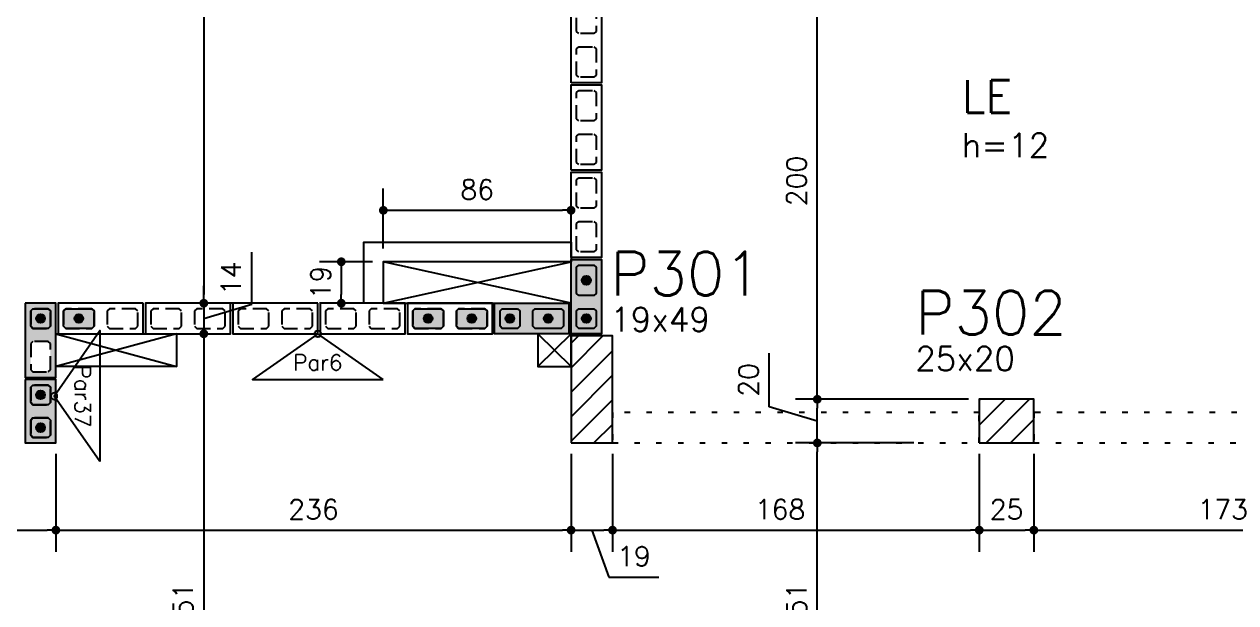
# Model space of a CAD drawing. Extents: x -14651 to 3496, y -7403 to -1290.
# Drawn here: x 1824 to 2379, y -6587 to -6322 of the extents above; entities that cross this region are included whole.
import ezdxf
from ezdxf.enums import TextEntityAlignment as Align

# ---------------------------------------------------------------- set-up
doc = ezdxf.new("R2010")
doc.units = 0
doc.header["$LTSCALE"] = 25
doc.linetypes.add('DASHED2', pattern=[0.375, 0.25, -0.125])
doc.linetypes.add('ESTILO_TQS_0002', pattern=[0.4, 0.1, -0.3])
for name, color, linetype in [('213', 252, 'Continuous'), ('241', 2, 'Continuous'), ('247', 50, 'Continuous'), ('248', 100, 'Continuous'), ('252', 1, 'Continuous'), ('ALVENARIA NÃO ESTRUTURAL', 242, 'Continuous'), ('Arranque', 14, 'Continuous'), ('COTA', 1, 'Continuous'), ('FERRO', 5, 'Continuous'), ('L-D', 2, 'Continuous'), ('L-N', 4, 'Continuous'), ('P-D', 2, 'Continuous'), ('P-S', 5, 'Continuous'), ('Pena_1', 1, 'Continuous'), ('Pena_2', 2, 'Continuous'), ('PIL-N', 4, 'Continuous'), ('PORTA', 3, 'ESTILO_TQS_0002')]:
    doc.layers.add(name, color=color, linetype=linetype)
doc.styles.add('COTA', font='romans.shx')
doc.styles.get("Standard").update_dxf_attribs({"font": 'romans.shx'})
doc.dimstyles.new('forma', dxfattribs={"dimscale": 5, "dimtxt": 1.8, "dimasz": 0.8, "dimexe": 2, "dimexo": 1, "dimgap": 1, "dimtad": 1, "dimdec": 1, "dimzin": 9, "dimtxsty": 'COTA', "dimblk1": 'DOT', "dimblk2": 'DOT', "dimsah": 1, "dimcen": 0, "dimdle": 1, "dimclrd": 256, "dimclre": 256, "dimclrt": 2, "dimadec": 0, "dimazin": 0, "dimtfac": 1, "dimtdec": 0, "dimtmove": 0, "dimatfit": 3, "dimfxl": 1, "dimtolj": 1, "dimtzin": 0, "dimarcsym": 0})

# ---------------------------------------------------------------- blocks, each defined once
blk = doc.blocks.new('P4015', base_point=(5842102.11612, -8124149.02973))
blk.add_lwpolyline([(5842082.61612, -8124156.02973), (5842121.61612, -8124156.02973), (5842121.61612, -8124142.02973), (5842082.61612, -8124142.02973), (5842082.61612, -8124156.02973)])
at = {"color": 1, "linetype": 'DASHED2'}
for points in [[(5842085.11612, -8124152.52973), (5842086.11612, -8124153.52973), (5842098.11612, -8124153.52973), (5842099.11612, -8124152.52973), (5842099.11612, -8124145.52973), (5842098.11612, -8124144.52973), (5842086.11612, -8124144.52973), (5842085.11612, -8124145.52973), (5842085.11612, -8124152.52973)], [(5842105.11612, -8124152.52973), (5842106.11612, -8124153.52973), (5842118.11612, -8124153.52973), (5842119.11612, -8124152.52973), (5842119.11612, -8124145.52973), (5842118.11612, -8124144.52973), (5842106.11612, -8124144.52973), (5842105.11612, -8124145.52973), (5842105.11612, -8124152.52973)]]:
    blk.add_lwpolyline(points, dxfattribs=at)
blk = doc.blocks.new('P3515')
at = {"layer": '248'}
h = blk.add_hatch(color=100, dxfattribs=at)
h.paths.add_polyline_path([(17, 7), (-17, 7), (-17, -7), (17, -7)])
h.paths.add_polyline_path([(-5.5, -3.5), (-6.5, -4.5), (-13.5, -4.5), (-14.5, -3.5), (-14.5, 3.5), (-13.5, 4.5), (-6.5, 4.5), (-5.5, 3.5)], flags=16)
h.paths.add_polyline_path([(0.5, 3.5), (1.5, 4.5), (13.5, 4.5), (14.5, 3.5), (14.5, -3.5), (13.5, -4.5), (1.5, -4.5), (0.5, -3.5)], flags=16)
blk.add_lwpolyline([(-17, -7), (17, -7), (17, 7), (-17, 7), (-17, -7)])
at = {"color": 1, "linetype": 'DASHED2'}
for points in [[(-14.5, -3.5), (-13.5, -4.5), (-6.5, -4.5), (-5.5, -3.5), (-5.5, 3.5), (-6.5, 4.5), (-13.5, 4.5), (-14.5, 3.5), (-14.5, -3.5)], [(0.5, -3.5), (1.5, -4.5), (13.5, -4.5), (14.5, -3.5), (14.5, 3.5), (13.5, 4.5), (1.5, 4.5), (0.5, 3.5), (0.5, -3.5)]]:
    blk.add_lwpolyline(points, dxfattribs=at)
blk = doc.blocks.new('P3015')
at = {"layer": '252'}
h = blk.add_hatch(color=21, dxfattribs=at)
h.paths.add_polyline_path([(14.5, -7), (14.5, 7), (-14.5, 7), (-14.5, -7)])
h.paths.add_polyline_path([(3, 3.5), (4, 4.5), (11, 4.5), (12, 3.5), (12, -3.5), (11, -4.5), (4, -4.5), (3, -3.5)], flags=16)
h.paths.add_polyline_path([(-3, -3.5), (-4, -4.5), (-11, -4.5), (-12, -3.5), (-12, 3.5), (-11, 4.5), (-4, 4.5), (-3, 3.5)], flags=16)
blk.add_lwpolyline([(-14.5, -7), (14.5, -7), (14.5, 7), (-14.5, 7), (-14.5, -7)])
at = {"color": 1, "linetype": 'DASHED2'}
for points in [[(-12, -3.5), (-11, -4.5), (-4, -4.5), (-3, -3.5), (-3, 3.5), (-4, 4.5), (-11, 4.5), (-12, 3.5), (-12, -3.5)], [(3, -3.5), (4, -4.5), (11, -4.5), (12, -3.5), (12, 3.5), (11, 4.5), (4, 4.5), (3, 3.5), (3, -3.5)]]:
    blk.add_lwpolyline(points, dxfattribs=at)
blk = doc.blocks.new('GR-1409')
at = {"layer": '213'}
h = blk.add_hatch(color=256, dxfattribs=at)
h.paths.add_polyline_path([(-6, 4.5), (-7, 3.5), (-7, -3.5), (-6, -4.5), (6, -4.5), (7, -3.5), (7, 3.5), (6, 4.5)])
h.paths.add_polyline_path([(-2, 0, 1), (2, 0, 1)], flags=16)
at = {"layer": 'Arranque'}
blk.add_hatch(color=256, dxfattribs=at).paths.add_polyline_path([(-2, 0, 1), (2, 0, 1)])
at = {"layer": '213'}
blk.add_lwpolyline([(-7, 3.5), (-6, 4.5), (6, 4.5), (7, 3.5), (7, -3.5), (6, -4.5), (-6, -4.5), (-7, -3.5), (-7, 3.5)], dxfattribs=at)
at = {"layer": 'FERRO', "linetype": 'Continuous'}
blk.add_circle((0, 0), 2, dxfattribs=at)
blk = doc.blocks.new('GR-0909')
at = {"layer": '213'}
h = blk.add_hatch(color=256, dxfattribs=at)
h.paths.add_polyline_path([(3.5, -4.5), (4.5, -3.5), (4.500001, 3.5), (3.500001, 4.5), (-3.499999, 4.5), (-4.499999, 3.5), (-4.5, -3.5), (-3.5, -4.5)])
h.paths.add_polyline_path([(-2, 0, -1), (2, 0, -1)], flags=16)
at = {"layer": 'Arranque'}
blk.add_hatch(color=256, dxfattribs=at).paths.add_polyline_path([(2, 0, 1), (-2, 0, 1)])
at = {"layer": '213'}
blk.add_lwpolyline([(3.500001, 4.5), (4.500001, 3.5), (4.5, -3.5), (3.5, -4.5), (-3.5, -4.5), (-4.5, -3.5), (-4.499999, 3.5), (-3.499999, 4.5), (3.500001, 4.5)], dxfattribs=at)
at = {"layer": 'FERRO', "linetype": 'Continuous'}
blk.add_circle((0, 0), 2, dxfattribs=at)
blk = doc.blocks.new('_IDNPAR_2')
at = {"color": 3}
blk.add_lwpolyline([(1, -0.7), (0, 0), (-1, -0.7)], close=True, dxfattribs=at)
blk.add_circle((0, 0), 0.05, dxfattribs=at)
at = {"layer": '247', "color": 2, "style": 'COTA', "flags": 8}
blk.add_attdef('ID', text='', height=0.24, dxfattribs=at).set_placement((0, -0.438), align=Align.MIDDLE_CENTER)
blk = doc.blocks.new('_Dot')
at = {"color": 0, "linetype": 'ByBlock', "lineweight": -2}
blk.add_line((-0.5, 0), (-1, 0), dxfattribs=at)
at = {"color": 0, "linetype": 'ByBlock', "const_width": 0.5}
blk.add_lwpolyline([(-0.25, 0, 1), (0.25, 0, 1)], format="xyb", close=True, dxfattribs=at)
blk = doc.blocks.new('*D167')
at = {"layer": 'COTA', "lineweight": -2, "transparency": 16777216}
for p, q in [((1920.49, -6028.6), (1896.28, -6028.6)), ((1906.28, -6032.6), (1906.28, -6445.6)), ((1920.49, -6449.6), (1896.28, -6449.6))]:
    blk.add_line(p, q, dxfattribs=at)
at = {"layer": 'Defpoints', "color": 0, "transparency": 16777216}
for p in [(1925.49, -6028.6), (1906.28, -6449.6), (1925.49, -6449.6)]:
    blk.add_point(p, dxfattribs=at)
at = {"layer": 'COTA', "lineweight": -2, "transparency": 16777216, "xscale": 4, "yscale": 4, "zscale": 4}
for p, rotation in [((1906.28, -6028.6), 90), ((1906.28, -6449.6), 270)]:
    blk.add_blockref('_Dot', p, dxfattribs=dict(at, rotation=rotation))
at = {"layer": 'COTA', "color": 2, "transparency": 16777216, "insert": (1896.78, -6239.1), "char_height": 9, "attachment_point": 5, "rotation": 90, "style": 'COTA'}
blk.add_mtext('\\A1;421 ', dxfattribs=at)
blk = doc.blocks.new('*D168')
at = {"layer": 'COTA', "lineweight": -2, "transparency": 16777216}
for p, q in [((1928.28, -6450), (1928.28, -6426.28)), ((1906.28, -6445.6), (1906.28, -6441.6)), ((1920.49, -6449.6), (1896.28, -6449.6)), ((1906.28, -6449.6), (1906.28, -6463.6)), ((1906.28, -6449.6), (1906.28, -6463.6)), ((1906.28, -6456.6), (1928.28, -6450)), ((1911.28, -6463.6), (1916.28, -6463.6)), ((1906.28, -6467.6), (1906.28, -6471.6))]:
    blk.add_line(p, q, dxfattribs=at)
at = {"layer": 'Defpoints', "color": 0, "transparency": 16777216}
for p in [(1925.49, -6449.6), (1906.28, -6463.6), (1906.28, -6463.6)]:
    blk.add_point(p, dxfattribs=at)
at = {"layer": 'COTA', "lineweight": -2, "transparency": 16777216, "xscale": 4, "yscale": 4, "zscale": 4}
for p, rotation in [((1906.28, -6449.6), 270), ((1906.28, -6463.6), 90)]:
    blk.add_blockref('_Dot', p, dxfattribs=dict(at, rotation=rotation))
at = {"layer": 'COTA', "color": 2, "transparency": 16777216, "insert": (1918.78, -6438.14), "char_height": 9, "attachment_point": 5, "rotation": 90, "style": 'COTA'}
blk.add_mtext('\\A1;14 ', dxfattribs=at)
blk = doc.blocks.new('*D169')
at = {"layer": 'COTA', "lineweight": -2, "transparency": 16777216}
for p, q in [((1911.28, -6463.6), (1916.28, -6463.6)), ((1906.28, -6467.6), (1906.28, -6710.6)), ((1911.28, -6714.6), (1916.28, -6714.6))]:
    blk.add_line(p, q, dxfattribs=at)
at = {"layer": 'Defpoints', "color": 0, "transparency": 16777216}
for p in [(1906.28, -6463.6), (1906.28, -6714.6), (1906.28, -6714.6)]:
    blk.add_point(p, dxfattribs=at)
at = {"layer": 'COTA', "lineweight": -2, "transparency": 16777216, "xscale": 4, "yscale": 4, "zscale": 4}
for p, rotation in [((1906.28, -6463.6), 90), ((1906.28, -6714.6), 270)]:
    blk.add_blockref('_Dot', p, dxfattribs=dict(at, rotation=rotation))
at = {"layer": 'COTA', "color": 2, "transparency": 16777216, "insert": (1896.78, -6589.1), "char_height": 9, "attachment_point": 5, "rotation": 90, "style": 'COTA'}
blk.add_mtext('\\A1;251 ', dxfattribs=at)
blk = doc.blocks.new('*D180')
at = {"layer": 'COTA', "lineweight": -2, "transparency": 16777216}
for p, q in [((1649.52, -6518.6), (1649.52, -6563.54)), ((1838.52, -6518.6), (1838.52, -6563.54)), ((1653.52, -6553.54), (1834.52, -6553.54))]:
    blk.add_line(p, q, dxfattribs=at)
at = {"layer": 'Defpoints', "color": 0, "transparency": 16777216}
for p in [(1649.52, -6513.6), (1838.52, -6513.6), (1838.52, -6553.54)]:
    blk.add_point(p, dxfattribs=at)
at = {"layer": 'COTA', "lineweight": -2, "transparency": 16777216, "xscale": 4, "yscale": 4, "zscale": 4, "rotation": 180}
blk.add_blockref('_Dot', (1649.52, -6553.54), dxfattribs=at)
at = {"layer": 'COTA', "lineweight": -2, "transparency": 16777216, "xscale": 4, "yscale": 4, "zscale": 4}
blk.add_blockref('_Dot', (1838.52, -6553.54), dxfattribs=at)
at = {"layer": 'COTA', "color": 2, "transparency": 16777216, "insert": (1744.02, -6544.04), "char_height": 9, "attachment_point": 5, "style": 'COTA'}
blk.add_mtext('\\A1;189 ', dxfattribs=at)
blk = doc.blocks.new('*D181')
at = {"layer": 'COTA', "lineweight": -2, "transparency": 16777216}
for p, q in [((1838.52, -6518.6), (1838.52, -6563.54)), ((2074.52, -6518.6), (2074.52, -6563.54)), ((1842.52, -6553.54), (2070.52, -6553.54))]:
    blk.add_line(p, q, dxfattribs=at)
at = {"layer": 'Defpoints', "color": 0, "transparency": 16777216}
for p in [(1838.52, -6513.6), (2074.52, -6513.6), (2074.52, -6553.54)]:
    blk.add_point(p, dxfattribs=at)
at = {"layer": 'COTA', "lineweight": -2, "transparency": 16777216, "xscale": 4, "yscale": 4, "zscale": 4, "rotation": 180}
blk.add_blockref('_Dot', (1838.52, -6553.54), dxfattribs=at)
at = {"layer": 'COTA', "lineweight": -2, "transparency": 16777216, "xscale": 4, "yscale": 4, "zscale": 4}
blk.add_blockref('_Dot', (2074.52, -6553.54), dxfattribs=at)
at = {"layer": 'COTA', "color": 2, "transparency": 16777216, "insert": (1956.52, -6544.04), "char_height": 9, "attachment_point": 5, "style": 'COTA'}
blk.add_mtext('\\A1;236 ', dxfattribs=at)
blk = doc.blocks.new('*D182')
at = {"layer": 'COTA', "lineweight": -2, "transparency": 16777216}
for p, q in [((2074.52, -6518.6), (2074.52, -6563.54)), ((2093.52, -6518.6), (2093.52, -6563.54)), ((2078.52, -6553.54), (2089.52, -6553.54)), ((2084.02, -6553.54), (2091.89, -6575.04)), ((2091.89, -6575.04), (2114.75, -6575.04))]:
    blk.add_line(p, q, dxfattribs=at)
at = {"layer": 'Defpoints', "color": 0, "transparency": 16777216}
for p in [(2074.52, -6513.6), (2093.52, -6513.6), (2093.52, -6553.54)]:
    blk.add_point(p, dxfattribs=at)
at = {"layer": 'COTA', "lineweight": -2, "transparency": 16777216, "xscale": 4, "yscale": 4, "zscale": 4, "rotation": 180}
blk.add_blockref('_Dot', (2074.52, -6553.54), dxfattribs=at)
at = {"layer": 'COTA', "lineweight": -2, "transparency": 16777216, "xscale": 4, "yscale": 4, "zscale": 4}
blk.add_blockref('_Dot', (2093.52, -6553.54), dxfattribs=at)
at = {"layer": 'COTA', "color": 2, "transparency": 16777216, "insert": (2103.32, -6565.54), "char_height": 9, "attachment_point": 5, "style": 'COTA'}
blk.add_mtext('\\A1;19 ', dxfattribs=at)
blk = doc.blocks.new('*D183')
at = {"layer": 'COTA', "lineweight": -2, "transparency": 16777216}
for p, q in [((2093.52, -6518.6), (2093.52, -6563.54)), ((2261.52, -6518.6), (2261.52, -6563.54)), ((2097.52, -6553.54), (2257.52, -6553.54))]:
    blk.add_line(p, q, dxfattribs=at)
at = {"layer": 'Defpoints', "color": 0, "transparency": 16777216}
for p in [(2093.52, -6513.6), (2261.52, -6513.6), (2261.52, -6553.54)]:
    blk.add_point(p, dxfattribs=at)
at = {"layer": 'COTA', "lineweight": -2, "transparency": 16777216, "xscale": 4, "yscale": 4, "zscale": 4, "rotation": 180}
blk.add_blockref('_Dot', (2093.52, -6553.54), dxfattribs=at)
at = {"layer": 'COTA', "lineweight": -2, "transparency": 16777216, "xscale": 4, "yscale": 4, "zscale": 4}
blk.add_blockref('_Dot', (2261.52, -6553.54), dxfattribs=at)
at = {"layer": 'COTA', "color": 2, "transparency": 16777216, "insert": (2170.25, -6544.04), "char_height": 9, "attachment_point": 5, "style": 'COTA'}
blk.add_mtext('\\A1;168 ', dxfattribs=at)
blk = doc.blocks.new('*D184')
at = {"layer": 'COTA', "lineweight": -2, "transparency": 16777216}
for p, q in [((2261.52, -6518.6), (2261.52, -6563.54)), ((2286.52, -6518.6), (2286.52, -6563.54)), ((2265.52, -6553.54), (2282.52, -6553.54))]:
    blk.add_line(p, q, dxfattribs=at)
at = {"layer": 'Defpoints', "color": 0, "transparency": 16777216}
for p in [(2261.52, -6513.6), (2286.52, -6513.6), (2286.52, -6553.54)]:
    blk.add_point(p, dxfattribs=at)
at = {"layer": 'COTA', "lineweight": -2, "transparency": 16777216, "xscale": 4, "yscale": 4, "zscale": 4, "rotation": 180}
blk.add_blockref('_Dot', (2261.52, -6553.54), dxfattribs=at)
at = {"layer": 'COTA', "lineweight": -2, "transparency": 16777216, "xscale": 4, "yscale": 4, "zscale": 4}
blk.add_blockref('_Dot', (2286.52, -6553.54), dxfattribs=at)
at = {"layer": 'COTA', "color": 2, "transparency": 16777216, "insert": (2274.02, -6544.04), "char_height": 9, "attachment_point": 5, "style": 'COTA'}
blk.add_mtext('\\A1;25 ', dxfattribs=at)
blk = doc.blocks.new('*D185')
at = {"layer": 'COTA', "lineweight": -2, "transparency": 16777216}
for p, q in [((2286.52, -6518.6), (2286.52, -6563.54)), ((2459.52, -6518.6), (2459.52, -6563.54)), ((2290.52, -6553.54), (2455.52, -6553.54))]:
    blk.add_line(p, q, dxfattribs=at)
at = {"layer": 'Defpoints', "color": 0, "transparency": 16777216}
for p in [(2286.52, -6513.6), (2459.52, -6513.6), (2459.52, -6553.54)]:
    blk.add_point(p, dxfattribs=at)
at = {"layer": 'COTA', "lineweight": -2, "transparency": 16777216, "xscale": 4, "yscale": 4, "zscale": 4, "rotation": 180}
blk.add_blockref('_Dot', (2286.52, -6553.54), dxfattribs=at)
at = {"layer": 'COTA', "lineweight": -2, "transparency": 16777216, "xscale": 4, "yscale": 4, "zscale": 4}
blk.add_blockref('_Dot', (2459.52, -6553.54), dxfattribs=at)
at = {"layer": 'COTA', "color": 2, "transparency": 16777216, "insert": (2373.02, -6544.04), "char_height": 9, "attachment_point": 5, "style": 'COTA'}
blk.add_mtext('\\A1;173 ', dxfattribs=at)
blk = doc.blocks.new('*D215')
at = {"layer": 'COTA', "lineweight": -2, "transparency": 16777216}
for p, q in [((2231.56, -6513.6), (2177.31, -6513.6)), ((2187.31, -6660.6), (2187.31, -6517.6)), ((2239.52, -6664.6), (2177.31, -6664.6))]:
    blk.add_line(p, q, dxfattribs=at)
at = {"layer": 'Defpoints', "color": 0, "transparency": 16777216}
for p in [(2187.31, -6513.6), (2236.56, -6513.6), (2244.52, -6664.6)]:
    blk.add_point(p, dxfattribs=at)
at = {"layer": 'COTA', "lineweight": -2, "transparency": 16777216, "xscale": 4, "yscale": 4, "zscale": 4}
for p, rotation in [((2187.31, -6513.6), 90), ((2187.31, -6664.6), 270)]:
    blk.add_blockref('_Dot', p, dxfattribs=dict(at, rotation=rotation))
at = {"layer": 'COTA', "color": 2, "transparency": 16777216, "insert": (2177.81, -6589.1), "char_height": 9, "attachment_point": 5, "rotation": 90, "style": 'COTA'}
blk.add_mtext('\\A1;151 ', dxfattribs=at)
blk = doc.blocks.new('*D216')
at = {"layer": 'COTA', "lineweight": -2, "transparency": 16777216}
for p, q in [((2165.31, -6497), (2165.31, -6472.43)), ((2187.31, -6503.6), (2165.31, -6497)), ((2256.52, -6493.6), (2177.31, -6493.6)), ((2187.31, -6509.6), (2187.31, -6497.6)), ((2231.56, -6513.6), (2177.31, -6513.6))]:
    blk.add_line(p, q, dxfattribs=at)
at = {"layer": 'Defpoints', "color": 0, "transparency": 16777216}
for p in [(2187.31, -6493.6), (2261.52, -6493.6), (2236.56, -6513.6)]:
    blk.add_point(p, dxfattribs=at)
at = {"layer": 'COTA', "lineweight": -2, "transparency": 16777216, "xscale": 4, "yscale": 4, "zscale": 4}
for p, rotation in [((2187.31, -6493.6), 90), ((2187.31, -6513.6), 270)]:
    blk.add_blockref('_Dot', p, dxfattribs=dict(at, rotation=rotation))
at = {"layer": 'COTA', "color": 2, "transparency": 16777216, "insert": (2155.81, -6484.71), "char_height": 9, "attachment_point": 5, "rotation": 90, "style": 'COTA'}
blk.add_mtext('\\A1;20 ', dxfattribs=at)
blk = doc.blocks.new('*D217')
at = {"layer": 'COTA', "lineweight": -2, "transparency": 16777216}
for p, q in [((2190.32, -6293.57), (2197.31, -6293.57)), ((2187.31, -6489.6), (2187.31, -6297.57)), ((2256.52, -6493.6), (2177.31, -6493.6))]:
    blk.add_line(p, q, dxfattribs=at)
at = {"layer": 'Defpoints', "color": 0, "transparency": 16777216}
for p in [(2185.32, -6293.57), (2187.31, -6293.57), (2261.52, -6493.6)]:
    blk.add_point(p, dxfattribs=at)
at = {"layer": 'COTA', "lineweight": -2, "transparency": 16777216, "xscale": 4, "yscale": 4, "zscale": 4}
for p, rotation in [((2187.31, -6293.57), 90), ((2187.31, -6493.6), 270)]:
    blk.add_blockref('_Dot', p, dxfattribs=dict(at, rotation=rotation))
at = {"layer": 'COTA', "color": 2, "transparency": 16777216, "insert": (2177.81, -6393.58), "char_height": 9, "attachment_point": 5, "rotation": 90, "style": 'COTA'}
blk.add_mtext('\\A1;200 ', dxfattribs=at)
blk = doc.blocks.new('proj-terreo-1')
at = {"layer": 'ALVENARIA NÃO ESTRUTURAL'}
blk.add_lwpolyline([(3703.41, 901.37), (3703.41, 929.37), (3798.41, 929.37), (3798.41, 920.37), (3712.41, 920.37), (3712.41, 901.37), (3703.41, 901.37)], close=True, dxfattribs=at)
at = {"layer": 'Pena_1'}
for p, q in [((3712.41, 901.37), (3798.41, 920.37)), ((3798.41, 901.37), (3712.41, 920.37))]:
    blk.add_line(p, q, dxfattribs=at)
at = {"layer": 'Pena_2'}
blk.add_lwpolyline([(3712.41, 920.37), (3712.41, 901.37), (3798.41, 901.37), (3798.41, 920.37), (3712.41, 920.37)], dxfattribs=at)
blk = doc.blocks.new('*D252')
at = {"layer": 'COTA', "lineweight": -2, "transparency": 16777216}
for p, q in [((1988.52, -6424.6), (1988.52, -6397.02)), ((2074.52, -6425.6), (2074.52, -6397.02)), ((1992.52, -6407.02), (2070.52, -6407.02))]:
    blk.add_line(p, q, dxfattribs=at)
at = {"layer": 'Defpoints', "color": 0, "transparency": 16777216}
for p in [(2074.52, -6407.02), (1988.52, -6429.6), (2074.52, -6430.6)]:
    blk.add_point(p, dxfattribs=at)
at = {"layer": 'COTA', "lineweight": -2, "transparency": 16777216, "xscale": 4, "yscale": 4, "zscale": 4, "rotation": 180}
blk.add_blockref('_Dot', (1988.52, -6407.02), dxfattribs=at)
at = {"layer": 'COTA', "lineweight": -2, "transparency": 16777216, "xscale": 4, "yscale": 4, "zscale": 4}
blk.add_blockref('_Dot', (2074.52, -6407.02), dxfattribs=at)
at = {"layer": 'COTA', "color": 2, "transparency": 16777216, "insert": (2031.52, -6397.52), "char_height": 9, "attachment_point": 5, "style": 'COTA'}
blk.add_mtext('\\A1;86 ', dxfattribs=at)
blk = doc.blocks.new('*D253')
at = {"layer": 'COTA', "lineweight": -2, "transparency": 16777216}
for p, q in [((1983.52, -6430.6), (1959.27, -6430.6)), ((1969.27, -6434.6), (1969.27, -6445.6)), ((1983.52, -6449.6), (1959.27, -6449.6))]:
    blk.add_line(p, q, dxfattribs=at)
at = {"layer": 'Defpoints', "color": 0, "transparency": 16777216}
for p in [(1988.52, -6430.6), (1969.27, -6449.6), (1988.52, -6449.6)]:
    blk.add_point(p, dxfattribs=at)
at = {"layer": 'COTA', "lineweight": -2, "transparency": 16777216, "xscale": 4, "yscale": 4, "zscale": 4}
for p, rotation in [((1969.27, -6430.6), 90), ((1969.27, -6449.6), 270)]:
    blk.add_blockref('_Dot', p, dxfattribs=dict(at, rotation=rotation))
at = {"layer": 'COTA', "color": 2, "transparency": 16777216, "insert": (1959.77, -6440.1), "char_height": 9, "attachment_point": 5, "rotation": 90, "style": 'COTA'}
blk.add_mtext('\\A1;19 ', dxfattribs=at)

msp = doc.modelspace()

# ---------------------------------------------------------------- hatches: boundary and pattern name
at = {"layer": 'COTA'}
h = msp.add_hatch(dxfattribs=at)
h.set_pattern_fill('ANSI31', color=256, scale=2.5)
h.paths.add_polyline_path([(2093.52, -6464.6), (2074.52, -6464.6), (2074.52, -6513.6), (2093.52, -6513.6)])
h = msp.add_hatch(dxfattribs=at)
h.set_pattern_fill('ANSI31', color=256, scale=2.5)
h.paths.add_polyline_path([(2286.52, -6513.6), (2286.52, -6493.6), (2261.52, -6493.6), (2261.52, -6513.6)])

# ---------------------------------------------------------------- linework, layer by layer
at = {"layer": 'P-S'}
for points in [[(2074.52, -6513.6), (2093.52, -6513.6), (2093.52, -6464.6), (2074.52, -6464.6), (2074.52, -6513.6)], [(2261.52, -6513.6), (2286.52, -6513.6), (2286.52, -6493.6), (2261.52, -6493.6), (2261.52, -6513.6)]]:
    msp.add_lwpolyline(points, dxfattribs=at)
at = {"layer": 'Pena_1'}
for points in [[(1838.52, -6463.61), (1893.82, -6463.61), (1893.82, -6478.61), (1838.52, -6478.61), (1838.52, -6463.61)], [(1838.52, -6463.61), (1893.82, -6478.61)], [(1893.82, -6463.61), (1838.52, -6478.61)], [(2059.23, -6463.61), (2059.23, -6478.61), (2074.52, -6478.61), (2074.52, -6463.6), (2059.23, -6463.6)], [(2074.52, -6463.6), (2059.23, -6478.61)], [(2059.23, -6463.61), (2074.52, -6478.61)]]:
    msp.add_lwpolyline(points, dxfattribs=at)
at = {"layer": 'PORTA'}
for points in [[(2093.52, -6513.6), (2261.52, -6513.6), (2261.52, -6499.6), (2093.52, -6499.6)], [(2286.52, -6513.6), (2459.52, -6513.6), (2459.52, -6499.6), (2286.52, -6499.6)]]:
    msp.add_lwpolyline(points, close=True, dxfattribs=at)

# ---------------------------------------------------------------- block references
for name, p in [('proj-terreo-1', (-1723.89, -7350.97)), ('GR-0909', (1831.52, -6456.6)), ('GR-1409', (1849.02, -6456.6)), ('GR-1409', (2009.02, -6456.6)), ('GR-1409', (2029.02, -6456.6)), ('GR-0909', (2046.52, -6456.6)), ('GR-1409', (2064.02, -6456.6)), ('GR-0909', (2081.52, -6456.6)), ('GR-0909', (1831.52, -6491.6)), ('GR-0909', (1831.52, -6506.6))]:
    msp.add_blockref(name, p)
at = {"rotation": 90}
msp.add_blockref('GR-1409', (2081.52, -6439.1), dxfattribs=at)
at = {"layer": '241', "xscale": -1}
for name, p, rotation in [('P4015', (2081.52, -6329.1), 270), ('P4015', (2081.52, -6369.1), 270), ('P4015', (2081.52, -6409.1), 270), ('P3515', (2081.52, -6446.6), 270), ('P3515', (2056.52, -6456.6), 180)]:
    msp.add_blockref(name, p, dxfattribs=dict(at, rotation=rotation))
at = {"layer": '241'}
for name, p, rotation in [('P3515', (1831.52, -6466.6), 270), ('P4015', (1859.02, -6456.6), 180), ('P4015', (1899.02, -6456.6), 180), ('P4015', (1939.02, -6456.6), 180), ('P4015', (1979.02, -6456.6), 180), ('P4015', (2019.02, -6456.6), 180), ('P3015', (1831.52, -6499.1), 270)]:
    msp.add_blockref(name, p, dxfattribs=dict(at, rotation=rotation))
at = {"layer": '247', "linetype": 'Continuous'}
ref = msp.add_blockref('_IDNPAR_2', (1837.66, -6492.14), dxfattribs=dict(at, xscale=-30, yscale=30, zscale=30, rotation=90))
ref.add_attrib('ID', 'Par37', dxfattribs={"color": 2, "height": 7.2, "rotation": 270, "style": 'COTA', "flags": 8}).set_placement((1850.81, -6492.14), align=Align.MIDDLE_CENTER)
at = {"layer": '247', "linetype": 'Continuous', "xscale": 30, "yscale": 30, "zscale": 30}
msp.add_blockref('_IDNPAR_2', (1958.52, -6463.6), dxfattribs=at).add_auto_attribs({'ID': 'Par6'})

# ---------------------------------------------------------------- texts
at = {"layer": 'L-D'}
msp.add_text('h=12', height=11, dxfattribs=at).set_placement((2253.49, -6382.75))
at = {"layer": 'L-N'}
msp.add_text('LE', height=15, dxfattribs=at).set_placement((2253.49, -6362.35))
at = {"layer": 'P-D', "linetype": 'Continuous'}
for s, p in [('19x49', (2092.45, -6462.5, 0.02)), ('25x20', (2232.18, -6480.47, 0.02))]:
    msp.add_text(s, height=11, dxfattribs=at).set_placement(p)
at = {"layer": 'PIL-N', "linetype": 'Continuous'}
for s, p in [('P301', (2092.45, -6446, 0.02)), ('P302', (2232.18, -6463.97, 0.02))]:
    msp.add_text(s, height=20, dxfattribs=at).set_placement(p)

# ---------------------------------------------------------------- dimensions: what is measured, and where the dimension line sits
at = {"layer": 'COTA'}
for base, p1, p2, override, picture, middle in [((1906.28, -6449.6), (1925.49, -6028.6), (1925.49, -6449.6), {"dimpost": ' '}, '*D167', (1896.78, -6239.1)), ((2187.31, -6293.57), (2261.52, -6493.6), (2185.32, -6293.57), {"dimpost": ' ', "dimtmove": 1}, '*D217', (2177.81, -6393.58)), ((1906.28, -6463.6), (1925.49, -6449.6), (1906.28, -6463.6), {"dimpost": ' ', "dimtmove": 1}, '*D168', (1918.78, -6445)), ((1906.28, -6714.6), (1906.28, -6463.6), (1906.28, -6714.6), {"dimpost": ' ', "dimtmove": 1}, '*D169', (1896.78, -6589.1)), ((2187.31, -6493.6), (2236.56, -6513.6), (2261.52, -6493.6), {"dimpost": ' ', "dimtmove": 1}, '*D216', (2155.81, -6492)), ((2187.31, -6513.6), (2244.52, -6664.6), (2236.56, -6513.6), {"dimpost": ' '}, '*D215', (2177.81, -6589.1))]:
    dim = msp.add_linear_dim(base=base, p1=p1, p2=p2, angle=90, dimstyle='forma', override=override, dxfattribs=at)
    dim.commit()
    dim.dimension.update_dxf_attribs({"geometry": picture, "text_midpoint": middle})
for base, p1, p2, override, picture, middle in [((2074.52, -6407.02), (1988.52, -6429.6), (2074.52, -6430.6), {"dimpost": ' '}, '*D252', (2031.52, -6397.52)), ((1838.52, -6553.54), (1649.52, -6513.6), (1838.52, -6513.6), {"dimpost": ' ', "dimtmove": 1}, '*D180', (1744.02, -6544.04)), ((2074.52, -6553.54), (1838.52, -6513.6), (2074.52, -6513.6), {"dimpost": ' ', "dimtmove": 1}, '*D181', (1956.52, -6544.04)), ((2286.52, -6553.54), (2261.52, -6513.6), (2286.52, -6513.6), {"dimpost": ' ', "dimtmove": 1}, '*D184', (2274.02, -6544.04)), ((2459.52, -6553.54), (2286.52, -6513.6), (2459.52, -6513.6), {"dimpost": ' ', "dimtmove": 1}, '*D185', (2373.02, -6544.04))]:
    dim = msp.add_linear_dim(base=base, p1=p1, p2=p2, dimstyle='forma', override=override, dxfattribs=at)
    dim.commit()
    dim.dimension.update_dxf_attribs({"geometry": picture, "text_midpoint": middle})
dim = msp.add_linear_dim(base=(1969.27, -6449.6), p1=(1988.52, -6430.6), p2=(1988.52, -6449.6), angle=90, dimstyle='forma', override={"dimpost": ' '}, dxfattribs=at)
dim.commit()
dim.dimension.update_dxf_attribs({"geometry": '*D253', "text_midpoint": (1969.27, -6440.1), "dimtype": 128})
for base, p1, p2, picture, middle in [((2093.52, -6553.54), (2074.52, -6513.6), (2093.52, -6513.6), '*D182', (2096.89, -6575.04)), ((2261.52, -6553.54), (2093.52, -6513.6), (2261.52, -6513.6), '*D183', (2170.25, -6553.54))]:
    dim = msp.add_linear_dim(base=base, p1=p1, p2=p2, dimstyle='forma', override={"dimpost": ' ', "dimtmove": 1}, dxfattribs=at)
    dim.commit()
    dim.dimension.update_dxf_attribs({"geometry": picture, "text_midpoint": middle, "dimtype": 128})

doc.saveas('drawing.dxf')
